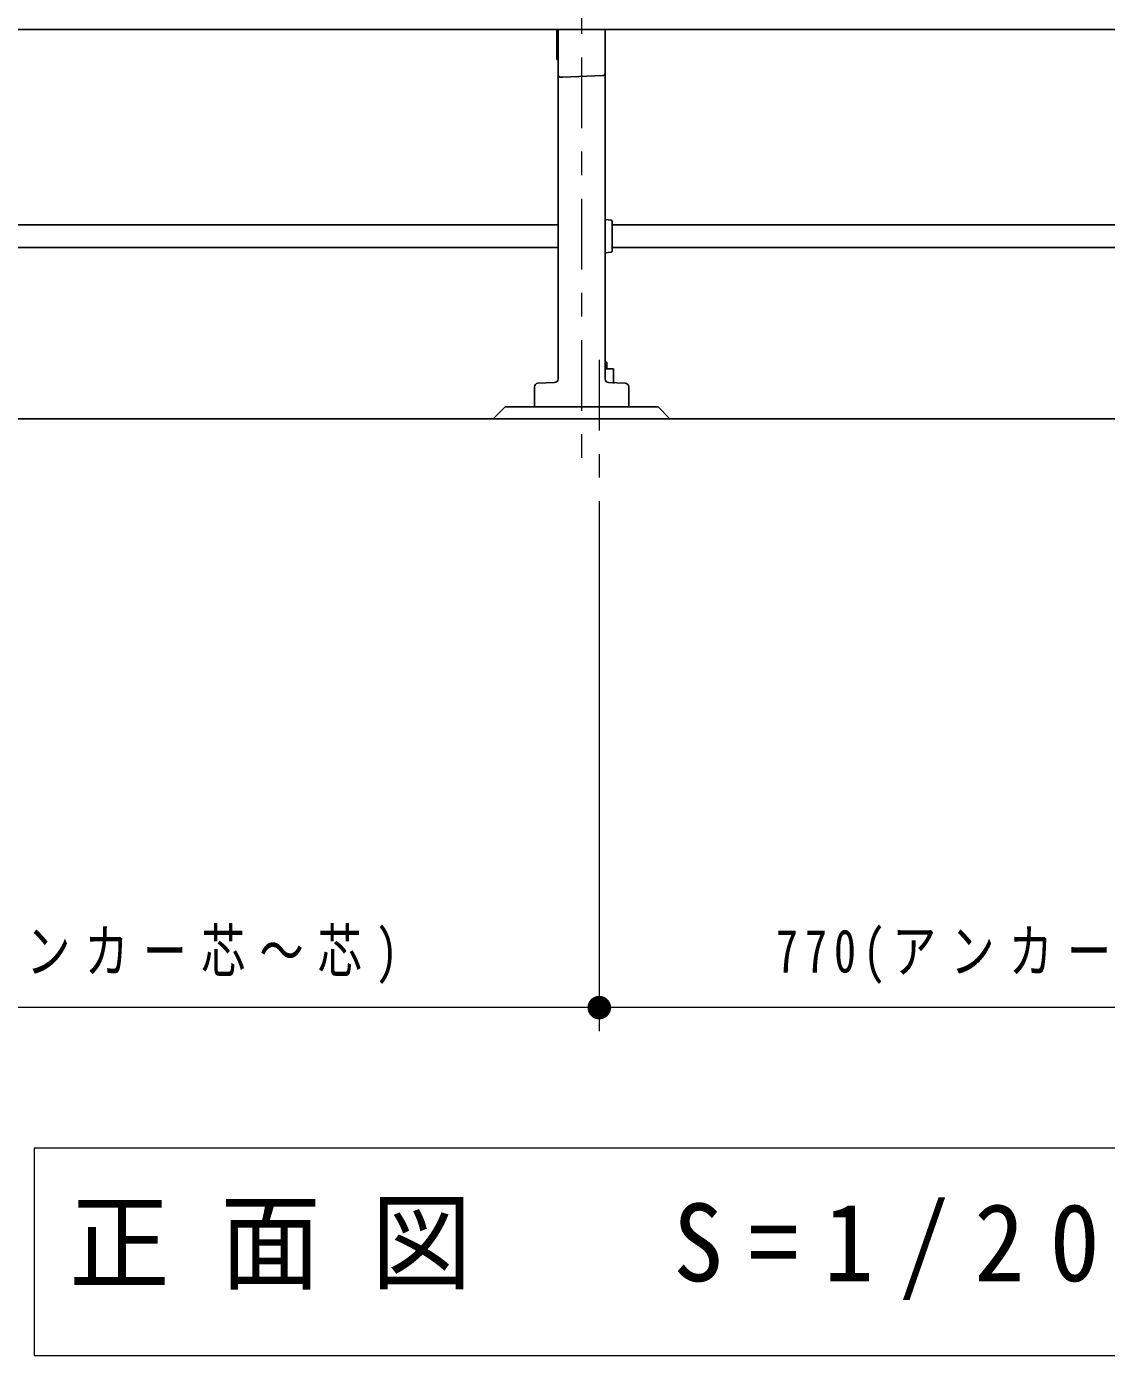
# Model space of a CAD drawing. Units: millimetres on the paper, scale 1:20. Extents: x -365 to 0, y -6 to 257.
# Drawn here: x -283.4 to -237.6, y 66.2 to 122.6 of the extents above; entities that cross this region are included whole.
import ezdxf

# ---------------------------------------------------------------- set-up
doc = ezdxf.new("R2010")
doc.units = ezdxf.units.MM
doc.linetypes.add('USER2', pattern=[6, 3, -1, 1, -1])
doc.layers.add('1_20', color=3, linetype='Continuous', lineweight=25)
doc.styles.add('ＭＳ ゴシック', font='')
doc.styles.get('ＭＳ ゴシック').set_extended_font_data('MS Gothic')

# ---------------------------------------------------------------- blocks, each defined once
blk = doc.blocks.new('filled_dot')
at = {"color": 0, "linetype": 'Continuous', "lineweight": -2, "const_width": 1.25}
blk.add_lwpolyline([(-0.625, 0, 1), (0.625, 0, 1)], format="xyb", close=True, dxfattribs=at)

msp = doc.modelspace()

# ---------------------------------------------------------------- linework, layer by layer
at = {"layer": '1_20', "color": 7, "linetype": 'USER2', "lineweight": 13}
for p, q in [((-259.846, 145.276), (-259.846, 103.345)), ((-259.096, 108.435), (-259.096, 103.435))]:
    msp.add_line(p, q, dxfattribs=at)
at = {"layer": '1_20'}
for p, q in [((-304.596, 122.459), (-215.096, 122.459)), ((-260.896, 122.459), (-260.896, 121.185)), ((-260.846, 122.459), (-260.846, 107.619)), ((-258.846, 122.459), (-258.846, 107.619)), ((-260.896, 121.185), (-260.846, 121.183)), ((-260.646, 120.435), (-260.75, 120.439)), ((-260.646, 120.435), (-258.942, 120.503)), ((-298.546, 114.162), (-260.846, 114.162)), ((-258.846, 114.391), (-258.591, 114.364)), ((-258.546, 114.315), (-258.546, 113.055)), ((-258.546, 114.162), (-221.146, 114.162)), ((-298.546, 113.207), (-260.846, 113.207)), ((-258.591, 113.005), (-258.846, 112.978)), ((-258.546, 113.207), (-221.146, 113.207)), ((-258.778, 108.333), (-258.846, 108.333)), ((-258.778, 108.333), (-258.778, 108.05)), ((-258.491, 108.05), (-258.846, 108.05)), ((-258.491, 108.05), (-258.491, 107.435)), ((-261.846, 107.29), (-261.846, 106.435)), ((-261.702, 107.44), (-260.99, 107.469)), ((-257.99, 107.44), (-258.702, 107.469)), ((-257.846, 107.29), (-257.846, 106.435)), ((-263.096, 106.434), (-263.596, 105.934)), ((-263.096, 106.435), (-256.596, 106.435)), ((-256.596, 106.435), (-256.096, 105.935)), ((-296.096, 105.935), (-211.096, 105.935))]:
    msp.add_line(p, q, dxfattribs=at)
at = {"layer": '1_20', "color": 7, "lineweight": 13}
for p, q in [((-259.096, 102.435), (-259.096, 79.935)), ((-259.096, 80.935), (-299.096, 80.935)), ((-220.596, 80.935), (-259.096, 80.935)), ((-283.09, 74.968), (-283.09, 66.168)), ((-235.29, 74.968), (-283.09, 74.968)), ((-283.09, 66.168), (-235.29, 66.168))]:
    msp.add_line(p, q, dxfattribs=at)
at = {"layer": '1_20'}
for centre, radius, start, end in [((-260.746, 120.539), 0.1, 179.9999, 267.7093), ((-258.946, 120.603), 0.1, 272.2905, 360), ((-258.596, 114.315), 0.05, 0, 83.991), ((-258.596, 113.055), 0.05, 276.009, 0), ((-261.696, 107.29), 0.15, 92.29, 180), ((-260.996, 107.619), 0.15, 272.29, 0), ((-258.696, 107.619), 0.15, 180, 267.71), ((-257.996, 107.29), 0.15, 0, 87.7099)]:
    msp.add_arc(centre, radius, start, end, dxfattribs=at)

# ---------------------------------------------------------------- block references
at = {"layer": '1_20', "color": 7, "lineweight": 13, "xscale": 0.4, "yscale": 0.4, "rotation": 180}
msp.add_blockref('filled_dot', (-259.096, 80.935), dxfattribs=at)

# ---------------------------------------------------------------- texts
at = {"layer": '1_20', "color": 7, "style": 'ＭＳ ゴシック'}
for s, insert, char_height, attachment_point in [('\\T1.32;\\W0.75;800(アンカー芯～芯)', (-279.096, 81.935), 1.833, 8), ('\\T1.32;\\W0.75;770(アンカー芯～芯)', (-239.846, 81.935), 1.833, 8), ('\\T1.5;\\W0.95;正面図\u3000S=1/20', (-259.19, 70.568), 3.299, 5)]:
    msp.add_mtext(s, dxfattribs=dict(at, insert=insert, char_height=char_height, attachment_point=attachment_point))

doc.saveas('drawing.dxf')
